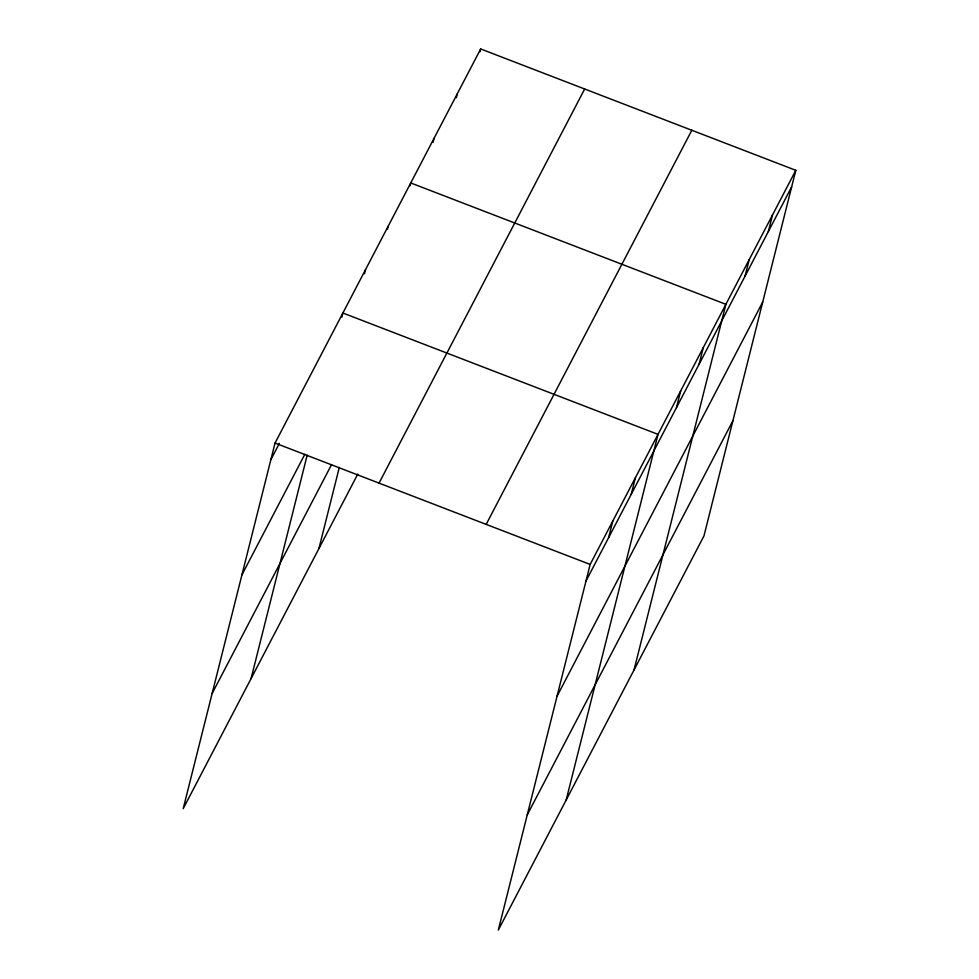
<?xml version="1.0" encoding="UTF-8"?>
<svg xmlns="http://www.w3.org/2000/svg" width="979" height="979" viewBox="0 0 979 979"><rect width="100%" height="100%" fill="white"/><g stroke="black" fill="none" stroke-linecap="round" stroke-linejoin="round"><path stroke-width="1.47" d="M795.805 170.309L590.153 564.43L498.323 930.05L703.962 535.941L795.805 170.309L480.677 48.95L275.038 443.059L183.195 808.691L357.763 474.13M251.065 678.631L307.198 455.149M341.855 317.147L342.895 313.011L658.023 434.37L566.18 799.99M364.482 273.802L365.522 269.653M387.451 229.062L388.137 226.296M318.921 548.57L339.321 467.35M410.066 185.716L410.764 182.951L725.88 304.31L634.049 669.93M433.024 142.432L434.064 138.284M456.336 97.765L457.377 93.617M479.991 51.716L480.677 48.95M608.62 537.655L612.781 521.073M631.235 494.297L635.395 477.715M676.477 407.594L680.638 391.013M699.092 364.237L703.265 347.667M745.019 276.225L749.192 259.643M768.331 231.558L772.492 214.976M270.877 459.64L279.358 443.389M241.935 574.832L304.861 454.256M212.137 693.499L331.6 464.548M379.032 483.112L584.671 89.003M486.171 524.377L691.81 130.256M585.993 581L791.632 186.891M557.063 696.191L762.702 302.07M527.253 814.871L732.892 420.75M275.038 443.059L590.153 564.43"/></g></svg>
